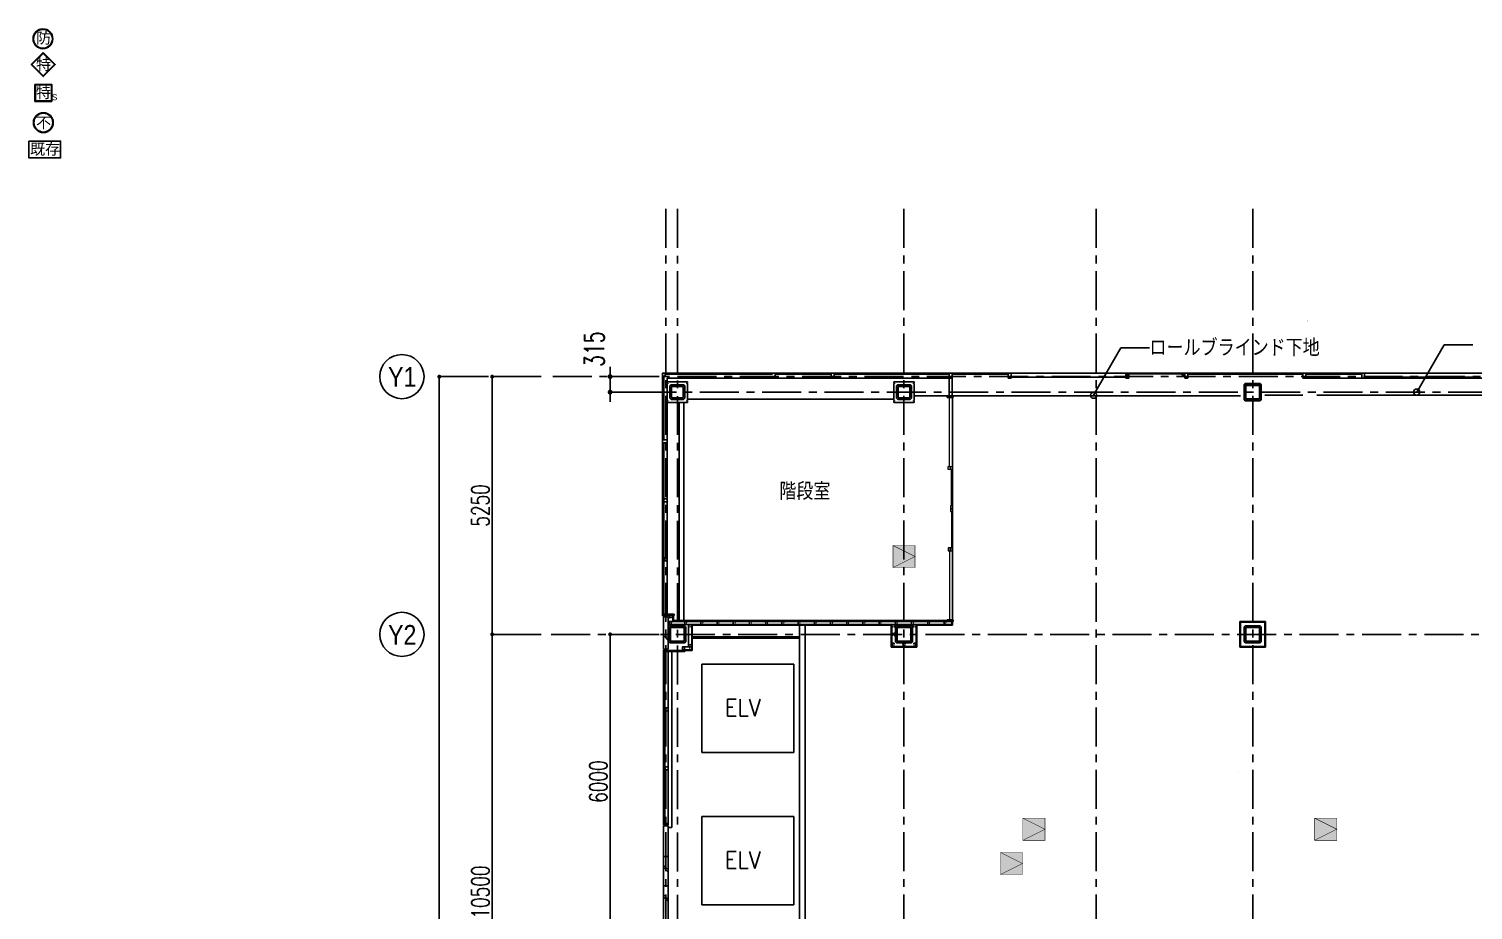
# Model space of a CAD drawing. Extents: x -119186 to 81195, y 1810 to 147180.
# Drawn here: x -1379 to 28028, y 37065 to 55017 of the extents above; entities that cross this region are included whole.
import ezdxf
from ezdxf.enums import TextEntityAlignment as Align

# ---------------------------------------------------------------- set-up
doc = ezdxf.new("R2010")
doc.units = 0
doc.header["$LTSCALE"] = 12.7
doc.header["$MEASUREMENT"] = 0
doc.header["$PDMODE"] = 1
doc.header["$PDSIZE"] = -2
doc.linetypes.add('CENTER', pattern=[2, 1.25, -0.25, 0.25, -0.25])
doc.linetypes.add('HIDDEN', pattern=[4.724409, 3.149606, -1.574803])
doc.layers.get('0').update_dxf_attribs({"linetype": 'CONTINUOUS'})
doc.layers.get('DEFPOINTS').update_dxf_attribs({"color": 1, "linetype": 'CONTINUOUS'})
doc.layers.add('A_天井点検口-1', color=5, linetype='CONTINUOUS', true_color=0x0000ff)
for name, color, linetype in [('A_寸法', 9, 'CONTINUOUS'), ('A_建築', 8, 'CONTINUOUS'), ('A_建築（下図）', 8, 'CONTINUOUS'), ('A_建築（新設・仕上げ）', 2, 'CONTINUOUS'), ('A_記述', 3, 'CONTINUOUS'), ('A_通り芯', 8, 'CENTER'), ('A_通り記号', 2, 'CENTER'), ('G0-MOJI', 7, 'CONTINUOUS'), ('冷設', 8, 'HIDDEN')]:
    doc.layers.add(name, color=color, linetype=linetype)
doc.styles.add('Dim', font='simplex.shx', dxfattribs={"width": 0.7, "bigfont": 'extfont2.shx'})
doc.styles.get("Standard").update_dxf_attribs({"font": 'txt', "bigfont": 'BIGFONT.SHX'})
doc.styles.add('Standard-A', font='romans.shx', dxfattribs={"bigfont": 'extfont2.shx'})
doc.styles.add('スタイル1', font='MS PGothic.ttf')
doc.styles.add('丸ゴチック', font='HGRSMP.TTF')
doc.dimstyles.new('1-200', dxfattribs={"dimscale": 200, "dimtxt": 3, "dimasz": 1, "dimexe": 1, "dimexo": 1, "dimgap": 1, "dimtad": 1, "dimdec": 0, "dimtxsty": 'Dim', "dimblk": 'DOT', "dimcen": 2.5, "dimadec": 0, "dimazin": 0, "dimtfac": 1, "dimtdec": 0, "dimtix": 1, "dimtmove": 2, "dimatfit": 3, "dimldrblk": '引出線', "dimfxl": 1, "dimlwd": -1, "dimlwe": -1, "dimarcsym": 0})

# ---------------------------------------------------------------- blocks, each defined once
blk = doc.blocks.new('_Dot')
at = {"color": 0, "linetype": 'ByBlock', "lineweight": -2}
blk.add_line((-0.5, 0), (-1, 0), dxfattribs=at)
at = {"color": 0, "linetype": 'ByBlock', "const_width": 0.5}
blk.add_lwpolyline([(-0.25, 0, 1), (0.25, 0, 1)], format="xyb", close=True, dxfattribs=at)
blk = doc.blocks.new('*D5')
at = {"layer": 'A_寸法', "color": 0, "transparency": 16777216}
for p, q in [((9054, 42683), (8054, 42683)), ((8054, 32263), (8054, 42603)), ((9054, 32183), (8054, 32183))]:
    blk.add_line(p, q, dxfattribs=at)
at = {"layer": 'DEFPOINTS', "color": 0, "transparency": 16777216}
for p in [(8054, 42683), (9054, 42683), (9054, 32183)]:
    blk.add_point(p, dxfattribs=at)
at = {"layer": 'A_寸法', "color": 0, "transparency": 16777216, "xscale": 80, "yscale": 80, "zscale": 80}
for p, rotation in [((8054, 42683), 90), ((8054, 32183), 270)]:
    blk.add_blockref('_Dot', p, dxfattribs=dict(at, rotation=rotation))
at = {"layer": 'A_寸法', "color": 0, "transparency": 16777216, "insert": (7814, 37433), "char_height": 360, "attachment_point": 5, "rotation": 90, "style": 'Dim'}
blk.add_mtext('10500', dxfattribs=at)
blk = doc.blocks.new('引出線')
at = {"color": 0, "linetype": 'ByBlock'}
for points in [[(0, 0), (-1.96, -0.4)], [(-1, 0), (0, 0)]]:
    blk.add_lwpolyline(points, dxfattribs=at)
blk = doc.blocks.new('*D6')
at = {"layer": 'A_寸法', "color": 0, "transparency": 16777216}
for p, q in [((9054, 47933), (8054, 47933)), ((8054, 47853), (8054, 42763)), ((9054, 42683), (8054, 42683))]:
    blk.add_line(p, q, dxfattribs=at)
at = {"layer": 'DEFPOINTS', "color": 0, "transparency": 16777216}
for p in [(9054, 47933), (8054, 42683), (9054, 42683)]:
    blk.add_point(p, dxfattribs=at)
at = {"layer": 'A_寸法', "color": 0, "transparency": 16777216, "xscale": 80, "yscale": 80, "zscale": 80}
for p, rotation in [((8054, 47933), 90), ((8054, 42683), 270)]:
    blk.add_blockref('_Dot', p, dxfattribs=dict(at, rotation=rotation))
at = {"layer": 'A_寸法', "color": 0, "transparency": 16777216, "insert": (7814, 45308), "char_height": 360, "attachment_point": 5, "rotation": 90, "style": 'Dim'}
blk.add_mtext('5250', dxfattribs=at)
blk = doc.blocks.new('*D7')
at = {"layer": 'A_寸法', "color": 0, "transparency": 16777216}
for p, q in [((7978, 47933), (6978, 47933)), ((6978, 47853), (6978, 21013)), ((7978, 20933), (6978, 20933))]:
    blk.add_line(p, q, dxfattribs=at)
at = {"layer": 'DEFPOINTS', "color": 0, "transparency": 16777216}
for p in [(7978, 47933), (6978, 20933), (7978, 20933)]:
    blk.add_point(p, dxfattribs=at)
at = {"layer": 'A_寸法', "color": 0, "transparency": 16777216, "xscale": 80, "yscale": 80, "zscale": 80}
for p, rotation in [((6978, 47933), 90), ((6978, 20933), 270)]:
    blk.add_blockref('_Dot', p, dxfattribs=dict(at, rotation=rotation))
at = {"layer": 'A_寸法', "color": 0, "transparency": 16777216, "insert": (6738, 34433), "char_height": 360, "attachment_point": 5, "rotation": 90, "style": 'Dim'}
blk.add_mtext('27000', dxfattribs=at)
blk = doc.blocks.new('*D8')
at = {"layer": 'A_寸法', "color": 0, "transparency": 16777216}
for p, q in [((11456, 42683), (10456, 42683)), ((10456, 36763), (10456, 42603)), ((11478, 36683), (10456, 36683))]:
    blk.add_line(p, q, dxfattribs=at)
at = {"layer": 'DEFPOINTS', "color": 0, "transparency": 16777216}
for p in [(10456, 42683), (11456, 42683), (11478, 36683)]:
    blk.add_point(p, dxfattribs=at)
at = {"layer": 'A_寸法', "color": 0, "transparency": 16777216, "xscale": 80, "yscale": 80, "zscale": 80}
for p, rotation in [((10456, 42683), 90), ((10456, 36683), 270)]:
    blk.add_blockref('_Dot', p, dxfattribs=dict(at, rotation=rotation))
at = {"layer": 'A_寸法', "color": 0, "transparency": 16777216, "insert": (10216, 39683), "char_height": 360, "attachment_point": 5, "rotation": 90, "style": 'Dim'}
blk.add_mtext('6000', dxfattribs=at)
blk = doc.blocks.new('*D9')
at = {"layer": 'A_寸法', "color": 0, "transparency": 16777216}
for p, q in [((10456, 48033), (10456, 48133)), ((11456, 47933), (10456, 47933)), ((10456, 47933), (10456, 47618)), ((11456, 47618), (10456, 47618)), ((10456, 47518), (10456, 47418))]:
    blk.add_line(p, q, dxfattribs=at)
at = {"layer": 'DEFPOINTS', "color": 0, "transparency": 16777216}
for p in [(11456, 47933), (10456, 47618), (11456, 47618)]:
    blk.add_point(p, dxfattribs=at)
at = {"layer": 'A_寸法', "color": 0, "transparency": 16777216, "xscale": 100, "yscale": 100, "zscale": 100}
for p, rotation in [((10456, 47933), 270), ((10456, 47618), 90)]:
    blk.add_blockref('_Dot', p, dxfattribs=dict(at, rotation=rotation))
at = {"layer": 'A_寸法', "color": 0, "transparency": 16777216, "insert": (10136, 48491), "char_height": 400, "attachment_point": 5, "rotation": 90, "style": 'Dim'}
blk.add_mtext('315', dxfattribs=at)

msp = doc.modelspace()

# ---------------------------------------------------------------- hatches: boundary and pattern name
at = {"layer": 'A_天井点検口-1', "true_color": 0xffffff}
h = msp.add_hatch(color=7, dxfattribs=at)
h.dxf.hatch_style = 1
h.paths.add_polyline_path([(16214.6, 44493.2), (16214.6, 44043.2), (16664.6, 44043.2), (16664.6, 44493.2)])
h = msp.add_hatch(color=7, dxfattribs=at)
h.dxf.hatch_style = 1
h.paths.add_polyline_path([(18860.2, 38937.9), (18860.2, 38487.9), (19310.2, 38487.9), (19310.2, 38937.9)])
h = msp.add_hatch(color=7, dxfattribs=at)
h.dxf.hatch_style = 1
h.paths.add_polyline_path([(24801.8, 38937.9), (24801.8, 38487.9), (25251.8, 38487.9), (25251.8, 38937.9)])
h = msp.add_hatch(color=7, dxfattribs=at)
h.dxf.hatch_style = 1
h.paths.add_polyline_path([(18404.4, 38240), (18404.4, 37790), (18854.4, 37790), (18854.4, 38240)])

# ---------------------------------------------------------------- linework, layer by layer
at = {"layer": 'A_天井点検口-1', "const_width": 10}
for points in [[(16214.6, 44043.2), (16214.6, 44493.2), (16664.6, 44493.2), (16664.6, 44043.2)], [(18860.2, 38487.9), (18860.2, 38937.9), (19310.2, 38937.9), (19310.2, 38487.9)], [(24801.8, 38487.9), (24801.8, 38937.9), (25251.8, 38937.9), (25251.8, 38487.9)], [(18404.4, 37790), (18404.4, 38240), (18854.4, 38240), (18854.4, 37790)]]:
    msp.add_lwpolyline(points, close=True, dxfattribs=at)
for points in [[(16214.6, 44043.2), (16664.6, 44268.2), (16214.6, 44493.2)], [(18860.2, 38487.9), (19310.2, 38712.9), (18860.2, 38937.9)], [(24801.8, 38487.9), (25251.8, 38712.9), (24801.8, 38937.9)], [(18404.4, 37790), (18854.4, 38015), (18404.4, 38240)]]:
    msp.add_lwpolyline(points, dxfattribs=at)
at = {"layer": 'A_建築', "lineweight": 13}
for points in [[(17364.6, 46102.7), (17364.6, 47507.6)], [(17408.6, 45302.6), (17408.6, 46042.7)], [(17408.6, 45182.7), (17408.6, 44442.6)], [(17364.6, 44382.7), (17364.6, 42977.7)]]:
    msp.add_lwpolyline(points, dxfattribs=at)
at = {"layer": 'A_建築', "lineweight": 25}
msp.add_lwpolyline([(17429.6, 42977.7), (17429.6, 47507.6)], dxfattribs=at)
at = {"layer": 'A_建築', "lineweight": 13}
for points in [[(17339.6, 46102.7), (17381.1, 46102.7), (17381.1, 46042.7), (17339.6, 46042.7)], [(17387.6, 46102.7), (17429.6, 46102.7), (17429.6, 46042.7), (17387.6, 46042.7)], [(17429.6, 45182.7), (17429.6, 45242.7), (17387.6, 45242.7), (17429.6, 45242.7), (17429.6, 45302.6), (17387.6, 45302.6), (17387.6, 45242.7), (17387.6, 45182.7)], [(17339.6, 44382.7), (17381.1, 44382.7), (17381.1, 44442.6), (17339.6, 44442.6)], [(17387.6, 44382.7), (17429.6, 44382.7), (17429.6, 44442.6), (17387.6, 44442.6)]]:
    msp.add_lwpolyline(points, close=True, dxfattribs=at)
at = {"layer": 'A_建築', "color": 2}
for centre, end in [((24663.6, 49065.6), 138.4786), ((17439.6, 45339.1), 180)]:
    msp.add_arc(centre, 0.5, 90, end, dxfattribs=at)
at = {"layer": 'A_建築（下図）', "color": 8, "linetype": 'Continuous'}
for p, q in [((59689.6, 48002.6), (11519.6, 48002.6)), ((11519.6, 43092.6), (11519.6, 48002.6)), ((11549.6, 46642.6), (11549.6, 47942.6)), ((13759.6, 47982.6), (11579.6, 47982.6)), ((13819.6, 48002.6), (13759.6, 48002.6)), ((13819.6, 47902.6), (13819.6, 48002.6)), ((13819.6, 47902.6), (13819.6, 48002.6)), ((14959.6, 47982.6), (13819.6, 47982.6)), ((15019.6, 48002.6), (14959.6, 48002.6)), ((14959.6, 47902.6), (14959.6, 48002.6)), ((15019.6, 47902.6), (15019.6, 48002.6)), ((15019.6, 47902.6), (15019.6, 48002.6)), ((17359.6, 47982.6), (15019.6, 47982.6)), ((17419.6, 48002.6), (17359.6, 48002.6)), ((17359.6, 47902.6), (17359.6, 48002.6)), ((17419.6, 47902.6), (17419.6, 48002.6)), ((17419.6, 47902.6), (17419.6, 48002.6)), ((18559.6, 47982.6), (17419.6, 47982.6)), ((18619.6, 48002.6), (18559.6, 48002.6)), ((18559.6, 47902.6), (18559.6, 48002.6)), ((18559.6, 47972.6), (18559.6, 48002.6)), ((18559.6, 47972.6), (18559.6, 48002.6)), ((18559.6, 48002.6), (18559.6, 47972.6)), ((18619.6, 47902.6), (18619.6, 48002.6)), ((18619.6, 47902.6), (18619.6, 48002.6)), ((20959.6, 47972.6), (20959.6, 48002.6)), ((21019.6, 48002.6), (20959.6, 48002.6)), ((21019.6, 47972.6), (20959.6, 47972.6)), ((21019.6, 47962.6), (20959.6, 47962.6)), ((20959.6, 47902.6), (20959.6, 47962.6)), ((21019.6, 47972.6), (21019.6, 48002.6)), ((21019.6, 47972.6), (21019.6, 48002.6)), ((21019.6, 48002.6), (21019.6, 47972.6)), ((22099.6, 47987.6), (21019.6, 47987.6)), ((21019.6, 47902.6), (21019.6, 47962.6)), ((21019.6, 47902.6), (21019.6, 47962.6)), ((21019.6, 47962.6), (21019.6, 47902.6)), ((22099.6, 47972.6), (22099.6, 48002.6)), ((22159.6, 48002.6), (22099.6, 48002.6)), ((22159.6, 47972.6), (22099.6, 47972.6)), ((22219.6, 48002.6), (22159.6, 48002.6)), ((22159.6, 47902.6), (22159.6, 48002.6)), ((22159.6, 47972.6), (22159.6, 48002.6)), ((22159.6, 47972.6), (22159.6, 48002.6)), ((22159.6, 48002.6), (22159.6, 47972.6)), ((22219.6, 47902.6), (22219.6, 48002.6)), ((22219.6, 47902.6), (22219.6, 48002.6)), ((24559.6, 47982.6), (22219.6, 47982.6)), ((24619.6, 48002.6), (24559.6, 48002.6)), ((24559.6, 47902.6), (24559.6, 48002.6)), ((24619.6, 47902.6), (24619.6, 48002.6)), ((24619.6, 47902.6), (24619.6, 48002.6)), ((24619.6, 47982.6), (25759.6, 47982.6)), ((25819.6, 48002.6), (25759.6, 48002.6)), ((25759.6, 47902.6), (25759.6, 48002.6)), ((25819.6, 47902.6), (25819.6, 48002.6)), ((25819.6, 47902.6), (25819.6, 48002.6)), ((11614.8, 47802.6), (11614.8, 47827.6)), ((12034.8, 47827.6), (11614.8, 47827.6)), ((11629.8, 47802.6), (11614.8, 47802.6)), ((11614.8, 47447.6), (11614.8, 47787.6)), ((11629.8, 47787.6), (11614.8, 47787.6)), ((14959.6, 47902.6), (11619.6, 47902.6)), ((11619.6, 47827.6), (11619.6, 47902.6)), ((11629.8, 47787.6), (11629.8, 47802.6)), ((12034.8, 47802.6), (12019.8, 47802.6)), ((12019.8, 47787.6), (12019.8, 47802.6)), ((12034.8, 47787.6), (12019.8, 47787.6)), ((12034.8, 47802.6), (12034.8, 47827.6)), ((12034.8, 47447.6), (12034.8, 47787.6)), ((13819.6, 47902.6), (13759.6, 47902.6)), ((15019.6, 47902.6), (14959.6, 47902.6)), ((17359.6, 47902.6), (15019.6, 47902.6)), ((16229.6, 47802.6), (16229.6, 47827.6)), ((16649.6, 47827.6), (16229.6, 47827.6)), ((16244.6, 47802.6), (16229.6, 47802.6)), ((16229.6, 47447.6), (16229.6, 47787.6)), ((16244.6, 47787.6), (16229.6, 47787.6)), ((16244.6, 47787.6), (16244.6, 47802.6)), ((16649.6, 47802.6), (16634.6, 47802.6)), ((16634.6, 47787.6), (16634.6, 47802.6)), ((16649.6, 47787.6), (16634.6, 47787.6)), ((16649.6, 47802.6), (16649.6, 47827.6)), ((16649.6, 47447.6), (16649.6, 47787.6)), ((17419.6, 47902.6), (17359.6, 47902.6)), ((17359.6, 47902.6), (17359.6, 47542.6)), ((17419.6, 47902.6), (17419.6, 47542.6)), ((18619.6, 47902.6), (18559.6, 47902.6)), ((20959.6, 47922.6), (18619.6, 47922.6)), ((21019.6, 47902.6), (20959.6, 47902.6)), ((22219.6, 47902.6), (22159.6, 47902.6)), ((23389.6, 47750.6), (23406.6, 47767.6)), ((23389.6, 47484.6), (23389.6, 47750.6)), ((23401.6, 47750.6), (23406.6, 47755.6)), ((23401.6, 47484.6), (23401.6, 47750.6)), ((23406.6, 47767.6), (23672.6, 47767.6)), ((23406.6, 47755.6), (23672.6, 47755.6)), ((23672.6, 47767.6), (23689.6, 47750.6)), ((23672.6, 47755.6), (23677.6, 47750.6)), ((23677.6, 47750.6), (23677.6, 47484.6)), ((23689.6, 47750.6), (23689.6, 47484.6)), ((24619.6, 47902.6), (24559.6, 47902.6)), ((59689.6, 47902.6), (24619.6, 47902.6)), ((25819.6, 47902.6), (25759.6, 47902.6)), ((28159.6, 47922.6), (25819.6, 47922.6)), ((11629.8, 47447.6), (11614.8, 47447.6)), ((11614.8, 47407.6), (11614.8, 47432.6)), ((11629.8, 47432.6), (11614.8, 47432.6)), ((12034.8, 47407.6), (11614.8, 47407.6)), ((11619.6, 43092.6), (11619.6, 47407.6)), ((11629.8, 47447.6), (11629.8, 47432.6)), ((11959.6, 47407.6), (11959.6, 42965.1)), ((12034.8, 47447.6), (12019.8, 47447.6)), ((12019.8, 47447.6), (12019.8, 47432.6)), ((12034.8, 47432.6), (12019.8, 47432.6)), ((12024.6, 47472.6), (16229.6, 47472.6)), ((12034.8, 47407.6), (12034.8, 47432.6)), ((16244.6, 47447.6), (16229.6, 47447.6)), ((16229.6, 47407.6), (16229.6, 47432.6)), ((16244.6, 47432.6), (16229.6, 47432.6)), ((16649.6, 47407.6), (16229.6, 47407.6)), ((16244.6, 47447.6), (16244.6, 47432.6)), ((16649.6, 47447.6), (16634.6, 47447.6)), ((16634.6, 47447.6), (16634.6, 47432.6)), ((16649.6, 47432.6), (16634.6, 47432.6)), ((16649.6, 47542.6), (17319.6, 47542.6)), ((16649.6, 47407.6), (16649.6, 47432.6)), ((17319.6, 47507.6), (17319.6, 47542.6)), ((17319.6, 47542.6), (17439.6, 47542.6)), ((17439.6, 47507.6), (17319.6, 47507.6)), ((17379.6, 47542.6), (17421.6, 47542.6)), ((17439.6, 47542.6), (17439.6, 47507.6)), ((17439.6, 47542.6), (23289.6, 47542.6)), ((23406.6, 47467.6), (23389.6, 47484.6)), ((23406.6, 47479.6), (23401.6, 47484.6)), ((23672.6, 47479.6), (23406.6, 47479.6)), ((23672.6, 47467.6), (23406.6, 47467.6)), ((23689.6, 47484.6), (23672.6, 47467.6)), ((23677.6, 47484.6), (23672.6, 47479.6)), ((23672.6, 47479.6), (23672.6, 47479.6)), ((23672.6, 47467.6), (23672.6, 47467.6)), ((23784.6, 47552.6), (24559.6, 47552.6)), ((31304.6, 47552.6), (24844.6, 47552.6)), ((11519.6, 46642.6), (11519.6, 46582.6)), ((11619.6, 46642.6), (11519.6, 46642.6)), ((11619.6, 46642.6), (11519.6, 46642.6)), ((11619.6, 46582.6), (11519.6, 46582.6)), ((11549.6, 43092.6), (11549.6, 46582.6)), ((11619.6, 46642.6), (11619.6, 46582.6)), ((11519.6, 45442.6), (11519.6, 45382.6)), ((11619.6, 45442.6), (11519.6, 45442.6)), ((11619.6, 45442.6), (11519.6, 45442.6)), ((11619.6, 45382.6), (11519.6, 45382.6)), ((11619.6, 45442.6), (11619.6, 45382.6)), ((11549.6, 44242.6), (11519.6, 44242.6)), ((11549.6, 44242.6), (11519.6, 44242.6)), ((11519.6, 44242.6), (11549.6, 44242.6)), ((11519.6, 44242.6), (11519.6, 44182.6)), ((11549.6, 44182.6), (11519.6, 44182.6)), ((11549.6, 44242.6), (11549.6, 44182.6)), ((11559.6, 44242.6), (11559.6, 44182.6)), ((11619.6, 44242.6), (11559.6, 44242.6)), ((11619.6, 44242.6), (11559.6, 44242.6)), ((11559.6, 44242.6), (11619.6, 44242.6)), ((11619.6, 44182.6), (11559.6, 44182.6)), ((11619.6, 44242.6), (11619.6, 44182.6)), ((11519.6, 43057.6), (11519.6, 43092.6)), ((11619.6, 43092.6), (11519.6, 43092.6)), ((11549.6, 43092.6), (11519.6, 43092.6)), ((11549.6, 43092.6), (11519.6, 43092.6)), ((11519.6, 43092.6), (11549.6, 43092.6)), ((11619.6, 43057.6), (11519.6, 43057.6)), ((11619.6, 43057.6), (11519.6, 43057.6)), ((11539.6, 43034.6), (11547.6, 43042.6)), ((11539.6, 42390.6), (11539.6, 43034.6)), ((11547.6, 43042.6), (11631.6, 43042.6)), ((11619.6, 43057.6), (11619.6, 43092.6)), ((11619.6, 43092.6), (11759.6, 43092.6)), ((11619.6, 43067.6), (11759.6, 43067.6)), ((11631.6, 43042.6), (11639.6, 43034.6)), ((11639.6, 42390.6), (11639.6, 43034.6)), ((17319.6, 42945.1), (11639.6, 42945.1)), ((11729.6, 42945.1), (11729.6, 43067.6)), ((11737.6, 42945.1), (11737.6, 43067.6)), ((17319.6, 42953.1), (11737.6, 42953.1)), ((11749.6, 42965.1), (11749.6, 43067.6)), ((17319.6, 42965.1), (11749.6, 42965.1)), ((11759.6, 43067.6), (11759.6, 43092.6)), ((17319.6, 42942.6), (17319.6, 42977.6)), ((17319.6, 42977.6), (17439.6, 42977.6)), ((17439.6, 42942.6), (17319.6, 42942.6)), ((17417.1, 42880.1), (17417.1, 42942.6)), ((17429.6, 42867.6), (17429.6, 42942.6)), ((17439.6, 42977.6), (17439.6, 42942.6)), ((11539.6, 42701.5), (11639.6, 42601.5)), ((11539.6, 42657.1), (11639.6, 42557.1)), ((17417.1, 42880.1), (11639.6, 42880.1)), ((12052.1, 42430.1), (12052.1, 42880.1)), ((12117.1, 42365.1), (12117.1, 42880.1)), ((12129.6, 42352.6), (12129.6, 42867.6)), ((16179.6, 42867.6), (12129.6, 42867.6)), ((16179.6, 42422.6), (16179.6, 42867.6)), ((16192.1, 42500.1), (16192.1, 42880.1)), ((16687.1, 42880.1), (16687.1, 42435.1)), ((16699.6, 42867.6), (16699.6, 42422.6)), ((16699.6, 42867.6), (17429.6, 42867.6)), ((11539.6, 42390.6), (11547.6, 42382.6)), ((11539.6, 42367.6), (11539.6, 42332.6)), ((11639.6, 42367.6), (11539.6, 42367.6)), ((11547.6, 42382.6), (11631.6, 42382.6)), ((11631.6, 42382.6), (11639.6, 42390.6)), ((11639.6, 42367.6), (11639.6, 42332.6)), ((11979.6, 42352.6), (11639.6, 42352.6)), ((12052.1, 42430.1), (11932.2, 42430.1)), ((11932.2, 42365.1), (11932.2, 42430.1)), ((12117.1, 42365.1), (11932.2, 42365.1)), ((11932.2, 42352.6), (11932.2, 42365.1)), ((12129.6, 42352.6), (11932.2, 42352.6)), ((11979.6, 42332.6), (11979.6, 42352.6)), ((16699.6, 42422.6), (16179.6, 42422.6)), ((16687.1, 42435.1), (16192.1, 42435.1)), ((11639.6, 42332.6), (11539.6, 42332.6)), ((11639.6, 42332.6), (11539.6, 42332.6)), ((11539.6, 42332.6), (11539.6, 38832.6)), ((11569.6, 38832.6), (11569.6, 42332.6)), ((11979.6, 42332.6), (11639.6, 42332.6)), ((11639.6, 42332.6), (11639.6, 38832.6)), ((11539.6, 41182.6), (11539.6, 41122.6)), ((11639.6, 41182.6), (11539.6, 41182.6)), ((11639.6, 41182.6), (11539.6, 41182.6)), ((11539.6, 41182.6), (11539.6, 41122.6)), ((11639.6, 41182.6), (11539.6, 41182.6)), ((11639.6, 41182.6), (11539.6, 41182.6)), ((11639.6, 41182.6), (11639.6, 41122.6)), ((11639.6, 41182.6), (11639.6, 41122.6)), ((11639.6, 41122.6), (11539.6, 41122.6)), ((11639.6, 41122.6), (11539.6, 41122.6)), ((11569.6, 39982.6), (11539.6, 39982.6)), ((11569.6, 39982.6), (11539.6, 39982.6)), ((11539.6, 39982.6), (11569.6, 39982.6)), ((11539.6, 39982.6), (11539.6, 39922.6)), ((11569.6, 39922.6), (11539.6, 39922.6)), ((11569.6, 39982.6), (11569.6, 39922.6)), ((11579.6, 39982.6), (11579.6, 39922.6)), ((11639.6, 39982.6), (11579.6, 39982.6)), ((11639.6, 39982.6), (11579.6, 39982.6)), ((11579.6, 39982.6), (11639.6, 39982.6)), ((11639.6, 39922.6), (11579.6, 39922.6)), ((11639.6, 39982.6), (11639.6, 39922.6)), ((11539.6, 38797.6), (11539.6, 38832.6)), ((11639.6, 38832.6), (11539.6, 38832.6)), ((11639.6, 38797.6), (11639.6, 38832.6)), ((11639.6, 38797.6), (11539.6, 38797.6)), ((11539.6, 38774.6), (11547.6, 38782.6)), ((11539.6, 20890.8), (11539.6, 38774.6)), ((11547.6, 38782.6), (11631.6, 38782.6)), ((11631.6, 38782.6), (11639.6, 38774.6)), ((11639.6, 20983.1), (11639.6, 38774.6)), ((11639.2, 38158.9), (11539.2, 38158.9)), ((11539.6, 37982.3), (11639.6, 37882.3)), ((11539.6, 37938), (11639.6, 37838)), ((11639.2, 37558.9), (11539.2, 37558.9)), ((11539.6, 37382.3), (11639.6, 37282.3)), ((11539.6, 37338), (11639.6, 37238))]:
    msp.add_line(p, q, dxfattribs=at)
at = {"layer": 'A_建築（下図）', "color": 8}
for p, q in [((23364.6, 47767.6), (23389.6, 47792.6)), ((23364.6, 47467.6), (23364.6, 47767.6)), ((23389.6, 47792.6), (23689.6, 47792.6)), ((23389.6, 47792.6), (23389.6, 47792.6)), ((23689.6, 47792.6), (23714.6, 47767.6)), ((23714.6, 47767.6), (23714.6, 47467.6)), ((11859.6, 47407.6), (11859.6, 42965.1)), ((23389.6, 47442.6), (23364.6, 47467.6)), ((23689.6, 47442.6), (23389.6, 47442.6)), ((23714.6, 47467.6), (23689.6, 47442.6))]:
    msp.add_line(p, q, dxfattribs=at)
at = {"layer": 'A_建築（下図）', "color": 4, "linetype": 'Continuous'}
for p, q in [((12323.7, 42074.8), (14198.7, 42074.8)), ((12323.7, 40274.8), (12323.7, 42074.8)), ((14198.7, 42074.8), (14198.7, 40274.8)), ((14198.7, 40274.8), (12323.7, 40274.8)), ((12323.7, 38970.6), (14198.7, 38970.6)), ((12323.7, 37170.6), (12323.7, 38970.6)), ((14198.7, 38970.6), (14198.7, 37170.6)), ((14198.7, 37170.6), (12323.7, 37170.6))]:
    msp.add_line(p, q, dxfattribs=at)
at = {"layer": 'A_建築（下図）', "color": 8, "linetype": 'Continuous', "flags": 128}
for points in [[(11579.6, 47942.6), (11519.6, 47942.6), (11519.6, 48002.6), (11579.6, 48002.6), (11579.6, 47942.6)], [(11716.8, 47492.6), (11932.8, 47492.6), (11949.8, 47509.6), (11949.8, 47725.6), (11932.8, 47742.6), (11716.8, 47742.6), (11699.8, 47725.6), (11699.8, 47509.6), (11716.8, 47492.6)], [(11716.8, 47501.6), (11932.8, 47501.6), (11940.8, 47509.6), (11940.8, 47725.6), (11932.8, 47733.6), (11716.8, 47733.6), (11708.8, 47725.6), (11708.8, 47509.6), (11716.8, 47501.6)], [(16331.6, 47492.6), (16547.6, 47492.6), (16564.6, 47509.6), (16564.6, 47725.6), (16547.6, 47742.6), (16331.6, 47742.6), (16314.6, 47725.6), (16314.6, 47509.6), (16331.6, 47492.6)], [(16331.6, 47501.6), (16547.6, 47501.6), (16555.6, 47509.6), (16555.6, 47725.6), (16547.6, 47733.6), (16331.6, 47733.6), (16323.6, 47725.6), (16323.6, 47509.6), (16331.6, 47501.6)], [(11957.8, 42532.6), (11691.8, 42532.6), (11674.8, 42549.6), (11674.8, 42815.6), (11691.8, 42832.6), (11957.8, 42832.6), (11974.8, 42815.6), (11974.8, 42549.6), (11957.8, 42532.6)], [(11957.8, 42544.6), (11691.8, 42544.6), (11686.8, 42549.6), (11686.8, 42815.6), (11691.8, 42820.6), (11957.8, 42820.6), (11962.8, 42815.6), (11962.8, 42549.6), (11957.8, 42544.6)], [(16572.6, 42532.6), (16306.6, 42532.6), (16289.6, 42549.6), (16289.6, 42815.6), (16306.6, 42832.6), (16572.6, 42832.6), (16589.6, 42815.6), (16589.6, 42549.6), (16572.6, 42532.6)], [(16572.6, 42532.6), (16306.6, 42532.6), (16289.6, 42549.6), (16289.6, 42815.6), (16306.6, 42832.6), (16572.6, 42832.6), (16589.6, 42815.6), (16589.6, 42549.6), (16572.6, 42532.6)], [(16572.6, 42532.6), (16306.6, 42532.6), (16289.6, 42549.6), (16289.6, 42815.6), (16306.6, 42832.6), (16572.6, 42832.6), (16589.6, 42815.6), (16589.6, 42549.6), (16572.6, 42532.6)], [(16572.6, 42544.6), (16306.6, 42544.6), (16301.6, 42549.6), (16301.6, 42815.6), (16306.6, 42820.6), (16572.6, 42820.6), (16577.6, 42815.6), (16577.6, 42549.6), (16572.6, 42544.6)], [(16572.6, 42544.6), (16306.6, 42544.6), (16301.6, 42549.6), (16301.6, 42815.6), (16306.6, 42820.6), (16572.6, 42820.6), (16577.6, 42815.6), (16577.6, 42549.6), (16572.6, 42544.6)], [(16572.6, 42544.6), (16306.6, 42544.6), (16301.6, 42549.6), (16301.6, 42815.6), (16306.6, 42820.6), (16572.6, 42820.6), (16577.6, 42815.6), (16577.6, 42549.6), (16572.6, 42544.6)], [(23672.6, 42532.6), (23406.6, 42532.6), (23389.6, 42549.6), (23389.6, 42815.6), (23406.6, 42832.6), (23672.6, 42832.6), (23689.6, 42815.6), (23689.6, 42549.6), (23672.6, 42532.6)], [(23672.6, 42544.6), (23406.6, 42544.6), (23401.6, 42549.6), (23401.6, 42815.6), (23406.6, 42820.6), (23672.6, 42820.6), (23677.6, 42815.6), (23677.6, 42549.6), (23672.6, 42544.6)]]:
    msp.add_lwpolyline(points, close=True, dxfattribs=at)
at = {"layer": 'A_建築（下図）', "color": 8, "flags": 128}
for points in [[(11699.8, 47467.6), (11949.8, 47467.6), (11974.8, 47492.6), (11974.8, 47742.6), (11949.8, 47767.6), (11699.8, 47767.6), (11674.8, 47742.6), (11674.8, 47492.6), (11699.8, 47467.6)], [(16314.6, 47467.6), (16564.6, 47467.6), (16589.6, 47492.6), (16589.6, 47742.6), (16564.6, 47767.6), (16314.6, 47767.6), (16289.6, 47742.6), (16289.6, 47492.6), (16314.6, 47467.6)], [(11674.8, 42857.6), (11974.8, 42857.6), (11999.8, 42832.6), (11999.8, 42532.6), (11974.8, 42507.6), (11674.8, 42507.6), (11649.8, 42532.6), (11649.8, 42832.6), (11674.8, 42857.6)], [(16289.6, 42857.6), (16589.6, 42857.6), (16614.6, 42832.6), (16614.6, 42532.6), (16589.6, 42507.6), (16289.6, 42507.6), (16264.6, 42532.6), (16264.6, 42832.6), (16289.6, 42857.6)], [(23389.6, 42857.6), (23689.6, 42857.6), (23714.6, 42832.6), (23714.6, 42532.6), (23689.6, 42507.6), (23389.6, 42507.6), (23364.6, 42532.6), (23364.6, 42832.6), (23389.6, 42857.6)]]:
    msp.add_lwpolyline(points, close=True, dxfattribs=at)
at = {"layer": 'A_建築（下図）', "color": 8, "linetype": 'Continuous', "flags": 128}
for points in [[(11679.6, 43032.6), (11679.6, 43022.6), (11664.6, 43022.6), (11664.6, 43067.6), (11679.6, 43067.6), (11682.6, 43062.6), (11711.6, 43062.6), (11714.6, 43067.6), (11729.6, 43067.6), (11729.6, 43022.6), (11714.6, 43022.6), (11714.6, 43032.6)], [(11699.6, 42895.1), (11709.6, 42895.1), (11709.6, 42880.1), (11664.6, 42880.1), (11664.6, 42895.1), (11669.6, 42898.1), (11669.6, 42927.1), (11664.6, 42930.1), (11664.6, 42945.1), (11709.6, 42945.1), (11709.6, 42930.1), (11699.6, 42930.1)], [(12004.6, 42895.1), (12014.6, 42895.1), (12014.6, 42880.1), (11969.6, 42880.1), (11969.6, 42895.1), (11974.6, 42898.1), (11974.6, 42927.1), (11969.6, 42930.1), (11969.6, 42945.1), (12014.6, 42945.1), (12014.6, 42930.1), (12004.6, 42930.1)], [(12334.6, 42895.1), (12344.6, 42895.1), (12344.6, 42880.1), (12299.6, 42880.1), (12299.6, 42895.1), (12304.6, 42898.1), (12304.6, 42927.1), (12299.6, 42930.1), (12299.6, 42945.1), (12344.6, 42945.1), (12344.6, 42930.1), (12334.6, 42930.1)], [(12664.6, 42895.1), (12674.6, 42895.1), (12674.6, 42880.1), (12629.6, 42880.1), (12629.6, 42895.1), (12634.6, 42898.1), (12634.6, 42927.1), (12629.6, 42930.1), (12629.6, 42945.1), (12674.6, 42945.1), (12674.6, 42930.1), (12664.6, 42930.1)], [(12994.6, 42895.1), (13004.6, 42895.1), (13004.6, 42880.1), (12959.6, 42880.1), (12959.6, 42895.1), (12964.6, 42898.1), (12964.6, 42927.1), (12959.6, 42930.1), (12959.6, 42945.1), (13004.6, 42945.1), (13004.6, 42930.1), (12994.6, 42930.1)], [(13324.6, 42895.1), (13334.6, 42895.1), (13334.6, 42880.1), (13289.6, 42880.1), (13289.6, 42895.1), (13294.6, 42898.1), (13294.6, 42927.1), (13289.6, 42930.1), (13289.6, 42945.1), (13334.6, 42945.1), (13334.6, 42930.1), (13324.6, 42930.1)], [(13654.6, 42895.1), (13664.6, 42895.1), (13664.6, 42880.1), (13619.6, 42880.1), (13619.6, 42895.1), (13624.6, 42898.1), (13624.6, 42927.1), (13619.6, 42930.1), (13619.6, 42945.1), (13664.6, 42945.1), (13664.6, 42930.1), (13654.6, 42930.1)], [(13984.6, 42895.1), (13994.6, 42895.1), (13994.6, 42880.1), (13949.6, 42880.1), (13949.6, 42895.1), (13954.6, 42898.1), (13954.6, 42927.1), (13949.6, 42930.1), (13949.6, 42945.1), (13994.6, 42945.1), (13994.6, 42930.1), (13984.6, 42930.1)], [(14314.6, 42895.1), (14324.6, 42895.1), (14324.6, 42880.1), (14279.6, 42880.1), (14279.6, 42895.1), (14284.6, 42898.1), (14284.6, 42927.1), (14279.6, 42930.1), (14279.6, 42945.1), (14324.6, 42945.1), (14324.6, 42930.1), (14314.6, 42930.1)], [(14644.6, 42895.1), (14654.6, 42895.1), (14654.6, 42880.1), (14609.6, 42880.1), (14609.6, 42895.1), (14614.6, 42898.1), (14614.6, 42927.1), (14609.6, 42930.1), (14609.6, 42945.1), (14654.6, 42945.1), (14654.6, 42930.1), (14644.6, 42930.1)], [(14974.6, 42895.1), (14984.6, 42895.1), (14984.6, 42880.1), (14939.6, 42880.1), (14939.6, 42895.1), (14944.6, 42898.1), (14944.6, 42927.1), (14939.6, 42930.1), (14939.6, 42945.1), (14984.6, 42945.1), (14984.6, 42930.1), (14974.6, 42930.1)], [(15304.6, 42895.1), (15314.6, 42895.1), (15314.6, 42880.1), (15269.6, 42880.1), (15269.6, 42895.1), (15274.6, 42898.1), (15274.6, 42927.1), (15269.6, 42930.1), (15269.6, 42945.1), (15314.6, 42945.1), (15314.6, 42930.1), (15304.6, 42930.1)], [(15634.6, 42895.1), (15644.6, 42895.1), (15644.6, 42880.1), (15599.6, 42880.1), (15599.6, 42895.1), (15604.6, 42898.1), (15604.6, 42927.1), (15599.6, 42930.1), (15599.6, 42945.1), (15644.6, 42945.1), (15644.6, 42930.1), (15634.6, 42930.1)], [(15964.6, 42895.1), (15974.6, 42895.1), (15974.6, 42880.1), (15929.6, 42880.1), (15929.6, 42895.1), (15934.6, 42898.1), (15934.6, 42927.1), (15929.6, 42930.1), (15929.6, 42945.1), (15974.6, 42945.1), (15974.6, 42930.1), (15964.6, 42930.1)], [(16294.6, 42895.1), (16304.6, 42895.1), (16304.6, 42880.1), (16259.6, 42880.1), (16259.6, 42895.1), (16264.6, 42898.1), (16264.6, 42927.1), (16259.6, 42930.1), (16259.6, 42945.1), (16304.6, 42945.1), (16304.6, 42930.1), (16294.6, 42930.1)], [(16624.6, 42895.1), (16634.6, 42895.1), (16634.6, 42880.1), (16589.6, 42880.1), (16589.6, 42895.1), (16594.6, 42898.1), (16594.6, 42927.1), (16589.6, 42930.1), (16589.6, 42945.1), (16634.6, 42945.1), (16634.6, 42930.1), (16624.6, 42930.1)], [(16954.6, 42895.1), (16964.6, 42895.1), (16964.6, 42880.1), (16919.6, 42880.1), (16919.6, 42895.1), (16924.6, 42898.1), (16924.6, 42927.1), (16919.6, 42930.1), (16919.6, 42945.1), (16964.6, 42945.1), (16964.6, 42930.1), (16954.6, 42930.1)], [(17284.6, 42895.1), (17294.6, 42895.1), (17294.6, 42880.1), (17249.6, 42880.1), (17249.6, 42895.1), (17254.6, 42898.1), (17254.6, 42927.1), (17249.6, 42930.1), (17249.6, 42945.1), (17294.6, 42945.1), (17294.6, 42930.1), (17284.6, 42930.1)], [(12067.1, 42845.1), (12067.1, 42835.1), (12052.1, 42835.1), (12052.1, 42880.1), (12067.1, 42880.1), (12070.1, 42875.1), (12099.1, 42875.1), (12102.1, 42880.1), (12117.1, 42880.1), (12117.1, 42835.1), (12102.1, 42835.1), (12102.1, 42845.1)], [(16242.1, 42845.1), (16242.1, 42835.1), (16257.1, 42835.1), (16257.1, 42880.1), (16242.1, 42880.1), (16239.1, 42875.1), (16210.1, 42875.1), (16207.1, 42880.1), (16192.1, 42880.1), (16192.1, 42835.1), (16207.1, 42835.1), (16207.1, 42845.1)], [(16242.1, 42670.1), (16242.1, 42660.1), (16257.1, 42660.1), (16257.1, 42705.1), (16242.1, 42705.1), (16239.1, 42700.1), (16210.1, 42700.1), (16207.1, 42705.1), (16192.1, 42705.1), (16192.1, 42660.1), (16207.1, 42660.1), (16207.1, 42670.1)], [(16637.1, 42845.1), (16637.1, 42835.1), (16622.1, 42835.1), (16622.1, 42880.1), (16637.1, 42880.1), (16640.1, 42875.1), (16669.1, 42875.1), (16672.1, 42880.1), (16687.1, 42880.1), (16687.1, 42835.1), (16672.1, 42835.1), (16672.1, 42845.1)], [(11942.2, 42380.1), (11932.2, 42380.1), (11932.2, 42365.1), (11977.2, 42365.1), (11977.2, 42380.1), (11972.2, 42383.1), (11972.2, 42412.1), (11977.2, 42415.1), (11977.2, 42430.1), (11932.2, 42430.1), (11932.2, 42415.1), (11942.2, 42415.1)], [(12067.1, 42440.1), (12067.1, 42430.1), (12052.1, 42430.1), (12052.1, 42475.1), (12067.1, 42475.1), (12070.1, 42470.1), (12099.1, 42470.1), (12102.1, 42475.1), (12117.1, 42475.1), (12117.1, 42430.1), (12102.1, 42430.1), (12102.1, 42440.1)], [(12082.1, 42380.1), (12072.1, 42380.1), (12072.1, 42365.1), (12117.1, 42365.1), (12117.1, 42380.1), (12112.1, 42383.1), (12112.1, 42412.1), (12117.1, 42415.1), (12117.1, 42430.1), (12072.1, 42430.1), (12072.1, 42415.1), (12082.1, 42415.1)], [(16227.1, 42450.1), (16237.1, 42450.1), (16237.1, 42435.1), (16192.1, 42435.1), (16192.1, 42450.1), (16197.1, 42453.1), (16197.1, 42482.1), (16192.1, 42485.1), (16192.1, 42500.1), (16237.1, 42500.1), (16237.1, 42485.1), (16227.1, 42485.1)], [(16452.1, 42450.1), (16462.1, 42450.1), (16462.1, 42435.1), (16417.1, 42435.1), (16417.1, 42450.1), (16422.1, 42453.1), (16422.1, 42482.1), (16417.1, 42485.1), (16417.1, 42500.1), (16462.1, 42500.1), (16462.1, 42485.1), (16452.1, 42485.1)], [(16652.1, 42450.1), (16642.1, 42450.1), (16642.1, 42435.1), (16687.1, 42435.1), (16687.1, 42450.1), (16682.1, 42453.1), (16682.1, 42482.1), (16687.1, 42485.1), (16687.1, 42500.1), (16642.1, 42500.1), (16642.1, 42485.1), (16652.1, 42485.1)]]:
    msp.add_lwpolyline(points, dxfattribs=at)
at = {"layer": 'A_建築（新設・仕上げ）'}
for p, q in [((14312.1, 42867.6), (14312.1, 36740.1)), ((14427.1, 42867.6), (14427.1, 36625.1)), ((12129.6, 42629.1), (14312.1, 42629.1)), ((12129.6, 42608.1), (14312.1, 42608.1)), ((11712.9, 42332.6), (11712.9, 38749.7)), ((11712.9, 38749.7), (11639.6, 38749.7))]:
    msp.add_line(p, q, dxfattribs=at)
at = {"layer": 'A_建築（新設・仕上げ）', "color": 2}
for points in [[(23279.6, 42942.6), (23799.6, 42942.6), (23799.6, 42422.6), (23279.6, 42422.6)], [(23292.1, 42930.1), (23787.1, 42930.1), (23787.1, 42435.1), (23292.1, 42435.1)]]:
    msp.add_lwpolyline(points, close=True, dxfattribs=at)
at = {"layer": 'A_記述'}
for p, q in [((26879.6, 47617.6), (27436.3, 48581.8)), ((27436.3, 48581.8), (28019.6, 48581.8)), ((20299.6, 47555), (20856.3, 48519.1)), ((20856.3, 48519.1), (21439.6, 48519.1))]:
    msp.add_line(p, q, dxfattribs=at)
for centre in [(26879.6, 47617.6), (20299.6, 47555)]:
    msp.add_circle(centre, 62.6, dxfattribs=at)
at = {"layer": 'A_通り芯', "color": 8, "ltscale": 50}
for p, q in [((11589.6, 51351), (11589.6, 17645.9)), ((11824.8, 51348.2), (11824.8, 17645.9)), ((16439.6, 51351), (16439.6, 17645.9)), ((20349.6, 51351), (20349.6, 17645.9)), ((23539.6, 51351), (23539.6, 17645.9)), ((9287.1, 47932.6), (62859.1, 47932.6)), ((11012.1, 47617.6), (62859.1, 47617.6)), ((9256.3, 42682.6), (62859.1, 42682.6))]:
    msp.add_line(p, q, dxfattribs=at)
at = {"layer": 'A_通り記号', "color": 8, "linetype": 'Continuous'}
for centre in [(6217, 47932.6), (6217, 42682.6)]:
    msp.add_circle(centre, 450, dxfattribs=at)
at = {"layer": 'G0-MOJI', "color": 10}
for points in [[(-1087, 54532.9), (-843.1, 54288.9), (-1087, 54045), (-1331, 54288.9)], [(-1087, 54529.3), (-846.6, 54288.9), (-1087, 54048.5), (-1327.5, 54288.9)], [(-1087, 54525.8), (-850.2, 54288.9), (-1087, 54052), (-1323.9, 54288.9)], [(-1087, 54522.3), (-853.7, 54288.9), (-1087, 54055.6), (-1320.4, 54288.9)], [(-1087, 54518.7), (-857.2, 54288.9), (-1087, 54059.1), (-1316.9, 54288.9)], [(-1257, 53885.4), (-912, 53885.4), (-912, 53540.4), (-1257, 53540.4)], [(-1254.5, 53882.9), (-914.5, 53882.9), (-914.5, 53542.9), (-1254.5, 53542.9)], [(-1252, 53880.4), (-917, 53880.4), (-917, 53545.4), (-1252, 53545.4)], [(-1249.5, 53877.9), (-919.5, 53877.9), (-919.5, 53547.9), (-1249.5, 53547.9)], [(-1247, 53875.4), (-922, 53875.4), (-922, 53550.4), (-1247, 53550.4)]]:
    msp.add_lwpolyline(points, close=True, dxfattribs=at)
at = {"layer": 'G0-MOJI', "color": 4}
msp.add_lwpolyline([(-1379.2, 52732.9), (-733.8, 52732.9), (-733.8, 52387.9), (-1379.2, 52387.9)], close=True, dxfattribs=at)
at = {"layer": 'G0-MOJI', "color": 10}
for centre, radius in [((-1093.2, 54815.1), 202.2), ((-1093.2, 54815.1), 199.7), ((-1093.2, 54815.1), 197.2), ((-1093.2, 54815.1), 194.7), ((-1093.2, 54815.1), 192.2), ((-1084.4, 53107.5), 202.2), ((-1084.4, 53107.5), 199.7), ((-1084.4, 53107.5), 197.2), ((-1084.4, 53107.5), 194.7), ((-1084.4, 53107.5), 192.2)]:
    msp.add_circle(centre, radius, dxfattribs=at)

# ---------------------------------------------------------------- texts
at = {"layer": 'A_記述', "style": 'Standard-A', "width": 0.9}
msp.add_text('ロールブラインド下地', height=350, dxfattribs=at).set_placement((21439.6, 48696.7), align=Align.TOP_LEFT)
msp.add_text('階段室', height=350, dxfattribs=at).set_placement((13901.1, 45421.5))
at = {"layer": 'A_記述', "color": 4, "style": 'Standard-A', "width": 0.9}
for p in [(12794.4, 41014.3), (12794.4, 37910.1)]:
    msp.add_text('ELV', height=350, dxfattribs=at).set_placement(p)
at = {"layer": 'A_通り記号', "color": 8, "linetype": 'Continuous', "style": 'スタイル1', "width": 0.9}
for s, p in [('Y1', (6222.9, 47925.7)), ('Y2', (6222.9, 42675.7))]:
    msp.add_text(s, height=400, dxfattribs=at).set_placement(p, align=Align.MIDDLE)
at = {"layer": 'G0-MOJI', "color": 10, "style": '丸ゴチック'}
for s, height, p in [('防', 225, (-1233.8, 54719)), ('特', 225, (-1233.8, 54178.5)), ('特', 225, (-1233.8, 53608.9)), ('S', 125, (-910.1, 53562)), ('不', 225, (-1233.8, 52993.1))]:
    msp.add_text(s, height=height, dxfattribs=at).set_placement(p)
at = {"layer": 'G0-MOJI', "color": 4, "style": '丸ゴチック'}
msp.add_text('既存', height=225, dxfattribs=at).set_placement((-1356, 52456.4))
at = {"layer": '冷設', "color": 8, "ltscale": 3, "flags": 1}
for tag, s in [('______', ''), ('____', ''), ('__', 'H')]:
    msp.add_attdef(tag, (23249.4, 39858.9), s, height=0.18, rotation=90, dxfattribs=at)

# ---------------------------------------------------------------- dimensions: what is measured, and where the dimension line sits
at = {"layer": 'A_寸法', "color": 8}
dim = msp.add_linear_dim(base=(10455.7, 47617.6), p1=(11455.6, 47932.6), p2=(11455.6, 47617.6), angle=270, dimstyle='1-200', override={"dimtxt": 2, "dimasz": 0.5, "dimexe": 0, "dimexo": 0, "dimgap": 0.6}, dxfattribs=at)
dim.commit()
dim.dimension.update_dxf_attribs({"geometry": '*D9', "text_midpoint": (10135.7, 48490.6), "dimtype": 160})
for base, p1, p2, angle, picture, middle in [((6977.8, 20932.6), (7977.7, 47932.6), (7977.7, 20932.6), 270, '*D7', (6737.8, 34432.6)), ((8054.4, 42682.6), (9054.3, 47932.6), (9054.3, 42682.6), 270, '*D6', (7814.4, 45307.6)), ((8054.4, 42682.6), (9054.3, 32182.6), (9054.3, 42682.6), 90, '*D5', (7814.4, 37432.6)), ((10455.7, 42682.6), (11477.8, 36682.6), (11455.6, 42682.6), 90, '*D8', (10215.7, 39682.6))]:
    dim = msp.add_linear_dim(base=base, p1=p1, p2=p2, angle=angle, dimstyle='1-200', override={"dimtxt": 1.8, "dimasz": 0.4, "dimexe": 0, "dimexo": 0, "dimgap": 0.3}, dxfattribs=at)
    dim.commit()
    dim.dimension.update_dxf_attribs({"geometry": picture, "text_midpoint": middle})

doc.saveas('drawing.dxf')
